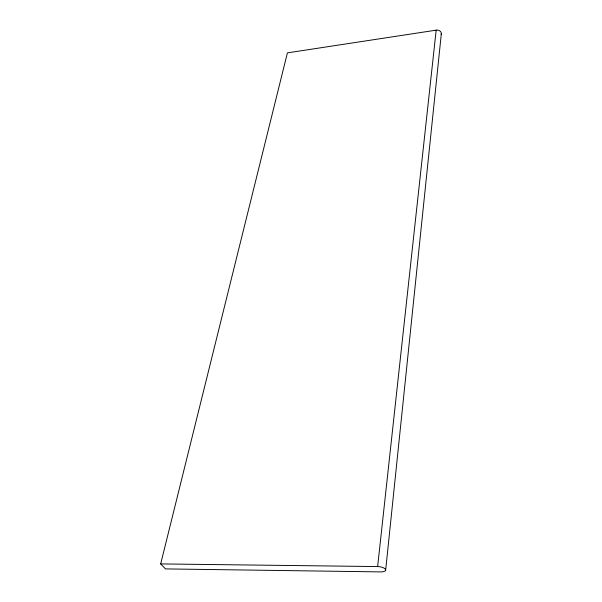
<?xml version="1.0" encoding="UTF-8"?>
<svg xmlns="http://www.w3.org/2000/svg" width="602" height="602" viewBox="0 0 602 602"><rect width="100%" height="100%" fill="white"/><g stroke="black" fill="none" stroke-linecap="round" stroke-linejoin="round"><path stroke-width="0.9" d="M385.679 570.019L441.326 33.765M436.179 30.153L287.41 52.871L160.674 563.916L165.505 568.905L380.87 571.9A6.471 2.536 7.9 0 0 385.476 569.319A6.471 2.536 7.9 0 0 377.642 566.572L436.179 30.153A4.259 3.409 3.1 0 1 440.235 31.281A4.259 3.409 3.1 0 1 441.123 34.638M160.674 563.916L377.642 566.572"/></g></svg>
